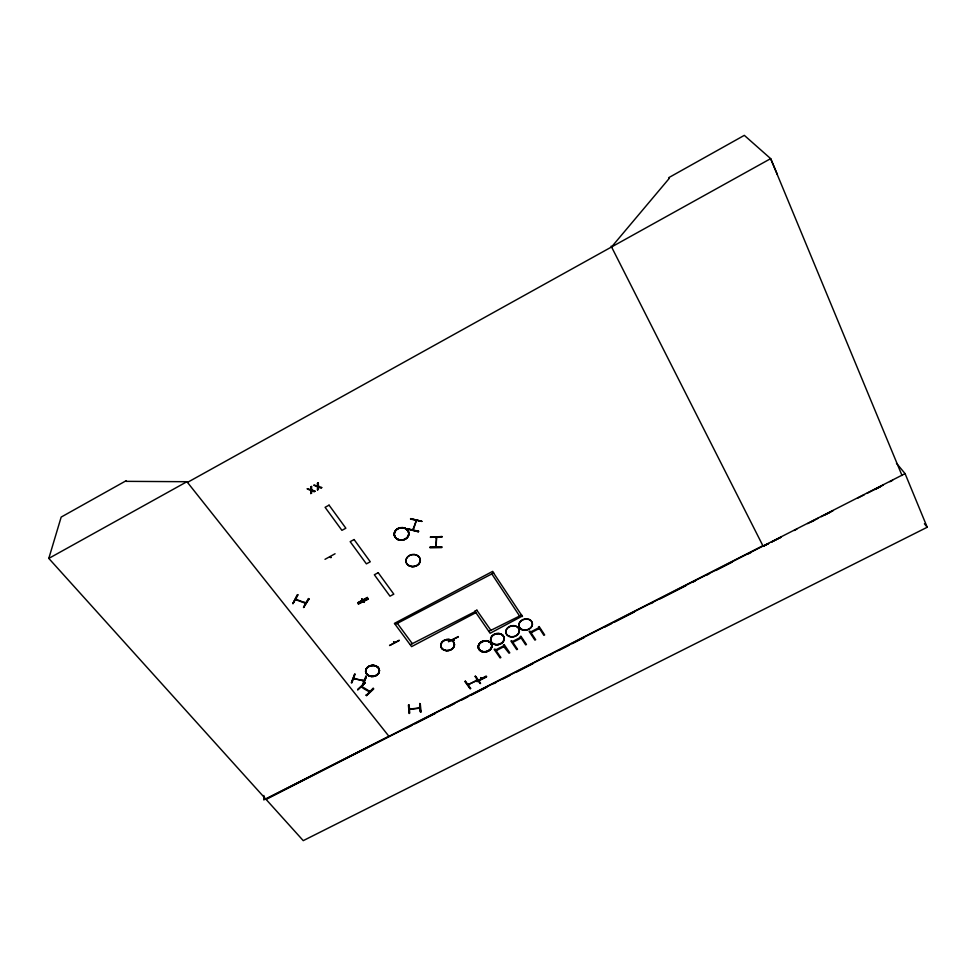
<?xml version="1.0" encoding="UTF-8"?>
<svg xmlns="http://www.w3.org/2000/svg" width="976" height="976" viewBox="0 0 976 976"><rect width="100%" height="100%" fill="white"/><g stroke="black" fill="none" stroke-linecap="round" stroke-linejoin="round"><path stroke-width="1.46" d="M477.081 681.516L486.573 676.734L477.093 681.565L476.251 680.065M293.007 603.693L297.9 594.957L297.302 594.738L292.934 603.327M477.569 680.296L468.09 684.652M362.145 686.787C358.302 686.567 382.287 698.682 361.754 686.457M369.55 692.008L369.099 691.252M896.48 463.271L905.081 473.628L927.2 527.247L303.255 840.641L48.8 558.406L61.171 517.085L126.258 480.656L126.099 481.351L186.928 481.705L187.477 482.4L770.662 158.637L777.384 174.545M263.886 795.477L263.752 799.917L388.96 736.343L186.928 481.705M430.501 537.386L442.14 536.58L430.44 537.007M435.991 537.947L436.614 537.361L435.735 547.17M436.504 537.361L436.138 547.06L435.65 546.279M407.309 528.943L418.423 531.81L418.558 530.932M418.57 531.298L407.285 528.626M413.177 530.151L412.958 529.163M415.666 521.135L416.459 520.367M430.489 537.239L442.116 536.959M415.605 521.123L416.24 521.245M368.733 691.594L368.599 690.947M410.554 519.122L421.9 521.282L410.53 518.744M407.334 528.955L418.436 531.725M412.824 529.968L416.374 520.44L413.263 530.029M421.864 521.465L410.713 518.573M351.897 682.846L355.118 674.062M354.642 674.27L351.384 682.834L354.63 674.294M353.69 678.503L364.097 681.028M354.715 679.089L354.788 678.32M362.938 680.833L363.011 680.016M363.096 685.201L366.378 676.722L362.523 685.115L365.841 676.295M329.876 556.979L330.949 557.625L330.327 556.698M330.876 557.54L330.327 556.784M361.73 599.044L362.425 600.374M363.328 601.814L364.219 601.997M393.877 641.659L394.145 643.135L393.548 641.83M393.657 642.464L394.511 642.83M453.364 639.487L454.279 639.951M454.255 640.036L453.413 639.561L453.901 640.244M481.388 678.857L480.741 677.588M480.863 678.161L481.192 678.759M481.717 678.491L480.826 678.052M409.749 713.09L408.92 704.696M408.956 705.075L409.2 713.529L408.407 705.087M410.371 709.393L409.505 709.088L420.095 707.856M418.899 708.003L420.022 707.807M297.826 594.604L292.934 603.571M296.704 599.618L296.704 599.166M304.915 603.119L304.915 602.204M309.05 599.093L308.465 598.52L303.548 607.572L309.05 599.081M364.865 682.968L357.655 689.849L364.902 682.712M469.127 684.652L468.919 683.822M611.562 246.965L669.243 178.401L668.658 177.705L744.322 135.359L770.662 158.637L902.031 475.519M410.445 709.332L410.493 708.515M366.549 695.607L373.747 688.739L366.549 695.583L366.061 694.936M295.533 599.179L306.086 603.083M48.8 558.406L187.026 481.656L187.575 482.339M307.281 488.683L310.807 489.732L310.758 486.792M310.758 487.109L311.588 486.329M313.991 485.011L317.517 486.06L317.468 483.12M317.481 483.449L318.31 482.669M310.783 493.356L311.612 493.234L311.564 490.342M311.564 490.672L314.235 491.806L315.016 491.038M317.481 489.708L318.322 489.574L318.274 486.682M318.274 487.012L320.945 488.146L321.726 487.39M335.073 553.758L324.996 559.321M476.093 612.538L411.591 646.624L394.414 623.383L492.709 571.35M361.767 599.484L362.084 598.861M367.525 597.715L357.667 602.851L367.501 597.361M368.318 598.947L358.18 603.766L368.306 598.691M358.448 604.083L368.318 598.935M476.874 609.915L475.08 611.44L490.111 633.265L522.343 616.039M521.501 615.075L488.988 631.265M491.806 573.925L519.683 616.185L521.587 615.197L521.355 614.551M399.257 640.561L389.546 645.526L399.172 640.195M504.446 646.393L496.137 650.699L500.871 657.543L500.102 657.934L494.185 649.394L494.954 649.003L495.613 649.955L503.958 645.673L503.445 644.916L504.141 644.563L509.777 652.798L509.021 653.188L503.848 646.698M531.054 632.765L539.411 628.422L543.888 635.327L544.657 634.925L539.155 626.568L538.459 626.934L538.959 627.69L530.541 632.009L529.895 631.045L529.126 631.435L534.897 640.11L535.665 639.719L531.054 632.765L531.664 632.375M512.827 642.354L521.172 638.023L525.686 644.868L526.454 644.477L520.891 636.181L520.196 636.547L520.696 637.291L512.315 641.598L511.668 640.634L510.899 641.037L516.743 649.638L517.512 649.247L512.827 642.354L513.449 641.952M475.422 676.222L480.57 683.432L475.434 676.246M458.281 636.547L448.631 641.744M448.399 641.452L458.378 636.925M468.053 684.774L477.301 679.967M470.554 688.141L470.103 688.775L464.93 681.614L465.381 680.992M266.045 799.015L762.866 545.706M266.033 799.417L905.081 473.628M405.626 728.572L412.397 725.119M415.105 723.741L435.418 713.383M447.606 707.173L454.377 703.72M461.148 700.268L467.919 696.815M470.627 695.437L486.89 687.153M493.661 683.7L496.369 682.322M503.14 678.869L509.911 675.416M516.682 671.964L532.933 663.68M549.183 655.384L551.891 654.005M558.662 650.553L569.496 645.038M572.204 643.648L584.392 637.438M604.717 627.08L611.488 623.627M614.197 622.249L634.51 611.891M650.76 603.607L653.469 602.229M660.24 598.776L685.969 585.661M692.74 582.208L695.449 580.83M706.295 575.303L709.003 573.925M715.774 570.472L732.024 562.188M748.275 553.904L750.983 552.514M763.171 546.304L768.563 543.559L763.171 546.304L611.147 246.147M794.183 530.505L796.88 529.126M807.664 523.624L818.449 518.134M821.145 516.755L833.272 510.57M857.538 498.199L864.285 494.771M866.981 493.392L883.158 485.145M889.892 481.705L892.589 480.338M811.739 521.648L814.435 520.269M825.22 514.791L830.625 512.058M875.143 489.452L880.535 486.707M486.585 676.758L476.849 681.175L486.231 676.002M475.031 676.405L480.168 683.59M409.505 709.406L420.009 708.161M420.497 712.187L419.741 703.452L420.449 711.809M363.609 601.558L364.292 602.387M362.303 600.289L362.169 599.398L362.706 600.106M420.253 703.696L421.095 712.102M305.671 603.351L295.362 599.545M353.751 678.564L364.109 680.699M366.378 676.734L365.768 676.246M311.625 489.659L315.028 491.367M307.294 489.013L310.746 490.416L310.783 493.685M318.335 485.999L321.738 487.719M314.004 485.34L317.456 486.756L317.493 490.025M308.562 598.861L303.548 607.206M364.987 683.09L357.704 689.593M394.048 643.001L393.657 642.367M363.78 601.692L364.182 602.241M366.195 695.339L373.259 688.092M924.406 523.77L927.2 527.247M470.615 688.519L465.369 681.309L470.481 688.531M476.983 610.451L490.867 630.301M492.831 571.863L522.489 616.564M539.411 628.422L538.813 628.727M521.172 638.023L520.574 638.328M496.76 650.297L496.162 650.602M493.734 572.912L395.463 624.347M474.97 610.903L475.166 611.562L410.445 644.624M441.652 546.706L441.689 547.585L430.123 547.829L430.087 546.963M412.311 643.648L397.354 623.359M420.534 711.833L419.778 703.696M418.838 707.527L418.924 708.295M311.6 486.658L311.625 489.989M318.322 482.986L318.335 486.329M420.034 561.81A7.186 6.027 -8.5 0 1 408.066 565.019M329.071 505.153L325.081 507.313L341.905 530.346L345.858 528.223L329.071 505.153M354.093 539.545L350.164 541.656L366.39 563.86L370.27 561.786L354.093 539.545M378.212 572.705L374.345 574.766L389.985 596.177L393.816 594.164L378.212 572.705M780.702 537.373L771.26 542.18L780.715 537.398M441.713 547.036L430.123 547.28L441.701 547.072M444.043 650.065A6.917 5.563 -10.4 0 0 454.474 644.697A6.917 5.563 -10.4 0 0 444.251 640.354A6.917 5.563 -10.4 0 0 444.043 650.065M444.056 649.918A6.869 5.527 -10.4 0 0 454.401 644.599A6.869 5.527 -10.4 0 0 444.263 640.28A6.869 5.527 -10.4 0 0 444.056 649.918M444.092 650.199A6.881 5.539 -10.4 0 0 454.462 644.868A6.881 5.539 -10.4 0 0 444.3 640.549A6.881 5.539 -10.4 0 0 444.092 650.199M522.001 629.74A6.869 5.539 -14.6 0 0 532.457 624.384A6.869 5.539 -14.6 0 0 522.563 619.992A6.869 5.539 -14.6 0 0 522.001 629.74M521.94 629.459A6.856 5.527 -14.6 0 0 532.371 624.115A6.856 5.527 -14.6 0 0 522.502 619.736A6.856 5.527 -14.6 0 0 521.94 629.459M508.972 636.45A6.856 5.527 -13.9 0 0 519.403 631.106A6.856 5.527 -13.9 0 0 509.472 626.751A6.856 5.527 -13.9 0 0 508.972 636.45M508.911 636.169A6.844 5.514 -13.9 0 0 519.317 630.838A6.844 5.514 -13.9 0 0 509.411 626.494A6.844 5.514 -13.9 0 0 508.911 636.169M493.844 644.233A6.844 5.502 -13 0 0 504.226 638.914A6.844 5.502 -13 0 0 494.271 634.583A6.844 5.502 -13 0 0 493.844 644.233A6.893 5.539 -13 0 0 504.238 638.743A6.832 5.49 -13 0 0 494.222 634.327A6.832 5.49 -13 0 0 493.783 643.953A6.832 5.49 -13 0 0 504.153 638.646A6.893 5.539 -13 0 0 494.222 634.388A6.893 5.539 -13 0 0 493.783 644.099M481.497 651.443A6.856 5.49 -12.3 0 0 491.867 646.136A6.856 5.49 -12.3 0 0 481.863 641.83A6.856 5.49 -12.3 0 0 481.497 651.443A6.856 5.49 -12.3 0 0 491.88 646.149A6.832 5.478 -12.3 0 0 481.876 641.854A6.856 5.49 -12.3 0 0 481.497 651.468A6.832 5.478 -12.3 0 0 491.855 646.136A6.856 5.49 -12.3 0 0 481.876 641.854A6.832 5.478 -12.3 0 0 481.497 651.443M481.436 651.175A6.844 5.49 -12.3 0 0 491.819 645.868A6.844 5.49 -12.3 0 0 481.815 641.574A6.844 5.49 -12.3 0 0 481.436 651.175A6.82 5.466 -12.3 0 0 491.782 645.868A6.82 5.466 -12.3 0 0 481.827 641.586A6.82 5.466 -12.3 0 0 481.461 651.163M369.148 675.953A6.917 5.502 -6.5 0 0 379.432 670.646A6.917 5.502 -6.5 0 0 369.001 666.413A6.917 5.502 -6.5 0 0 369.148 675.953A6.893 5.478 -6.5 0 0 379.408 670.671A6.893 5.478 -6.5 0 0 369.013 666.449A6.893 5.478 -6.5 0 0 369.172 675.953A6.93 5.514 -6.5 0 0 379.432 670.488A6.93 5.514 -6.5 0 0 368.989 666.242A6.93 5.514 -6.5 0 0 369.135 675.807M369.148 675.66A6.881 5.466 -6.5 0 0 379.371 670.39A6.881 5.466 -6.5 0 0 369.001 666.181A6.881 5.466 -6.5 0 0 369.148 675.66M409.493 566.043A7.247 6.076 -8.5 0 0 420.351 560.334A7.198 6.039 -8.5 0 0 409.554 555.417A7.198 6.039 -8.5 0 0 409.505 565.921A7.198 6.039 -8.5 0 0 420.29 560.236A7.247 6.076 -8.5 0 0 409.542 555.478A7.247 6.076 -8.5 0 0 409.493 566.043M397.891 539.557A7.332 6.234 -7.6 0 0 408.859 533.726A7.332 6.234 -7.6 0 0 397.879 528.736A7.332 6.234 -7.6 0 0 397.891 539.557A7.308 6.21 -7.6 0 0 408.822 533.75A7.308 6.21 -7.6 0 0 397.891 528.772A7.308 6.21 -7.6 0 0 397.903 539.545M397.854 539.423A7.344 6.246 -7.6 0 0 408.846 533.591A7.344 6.246 -7.6 0 0 397.854 528.577A7.344 6.246 -7.6 0 0 397.854 539.423M397.866 539.301A7.308 6.21 -7.6 0 0 408.798 533.494A7.308 6.21 -7.6 0 0 397.854 528.516A7.308 6.21 -7.6 0 0 397.866 539.301"/></g></svg>
